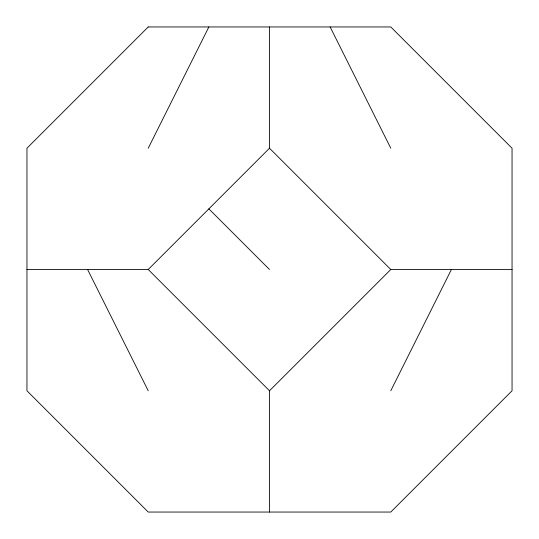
<?xml version="1.0" encoding="UTF-8"?>
<svg xmlns="http://www.w3.org/2000/svg" width="539" height="539" viewBox="0 0 539 539"><rect width="100%" height="100%" fill="white"/><g stroke="black" fill="none" stroke-linecap="round" stroke-linejoin="round"><path stroke-width="0.81" d="M148.225 148.225L208.862 26.95M390.775 390.775L451.412 269.5M26.95 269.5L148.225 269.5L269.5 148.225L269.5 26.95M269.5 512.05L269.5 390.775L390.775 269.5L512.05 269.5M269.5 148.225L390.775 269.5M208.862 208.862L269.5 269.5M148.225 269.5L269.5 390.775M330.137 26.95L390.775 148.225M87.587 269.5L148.225 390.775M148.225 26.95L26.95 148.225L26.95 390.775L148.225 512.05L390.775 512.05L512.05 390.775L512.05 148.225L390.775 26.95L148.225 26.95"/></g></svg>
